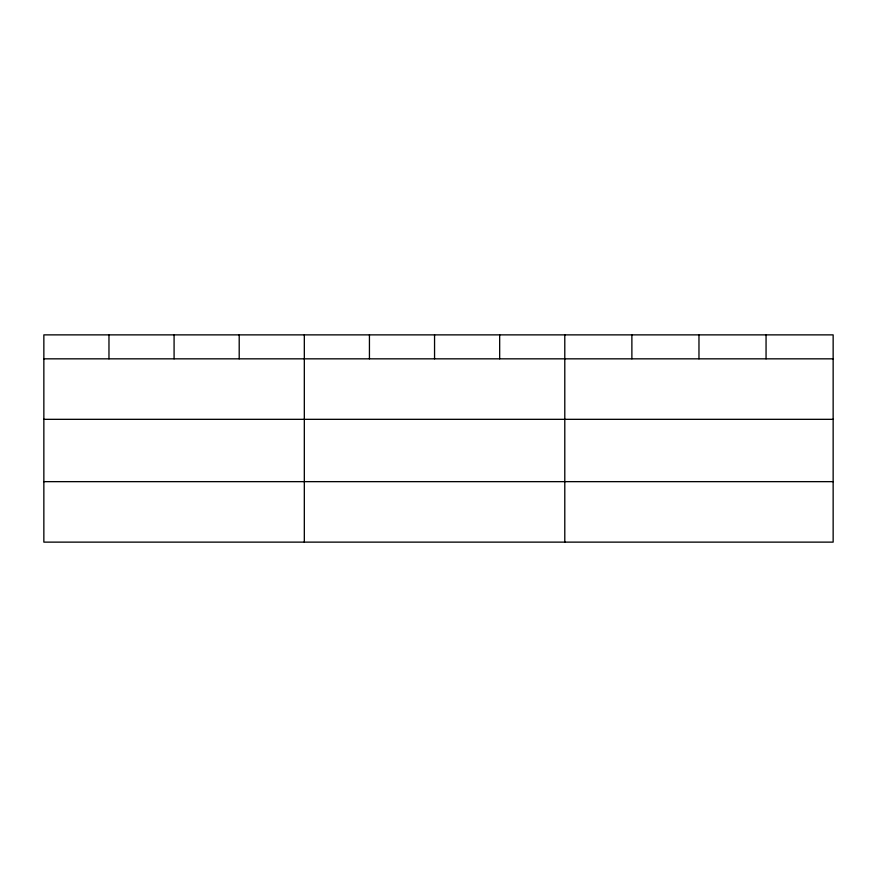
<?xml version="1.0" encoding="UTF-8"?>
<svg xmlns="http://www.w3.org/2000/svg" width="877" height="877" viewBox="0 0 877 877"><rect width="100%" height="100%" fill="white"/><g stroke="black" fill="none" stroke-linecap="round" stroke-linejoin="round"><path stroke-width="1.32" d="M833.15 419.327L833.15 334.871L43.85 334.871L43.85 542.129L833.15 542.129L833.15 419.327L43.85 419.327M43.85 358.836L833.15 358.836M43.85 481.648L833.15 481.648M766.059 334.871L766.059 358.836M698.969 334.871L698.969 358.836M631.878 334.871L631.878 358.836M564.788 334.871L564.788 542.129M499.671 334.871L499.671 358.836M434.553 334.871L434.553 358.836M369.436 334.871L369.436 358.836M304.319 334.871L304.319 542.129M239.202 334.871L239.202 358.836M174.084 334.871L174.084 358.836M108.967 334.871L108.967 358.836"/></g></svg>
